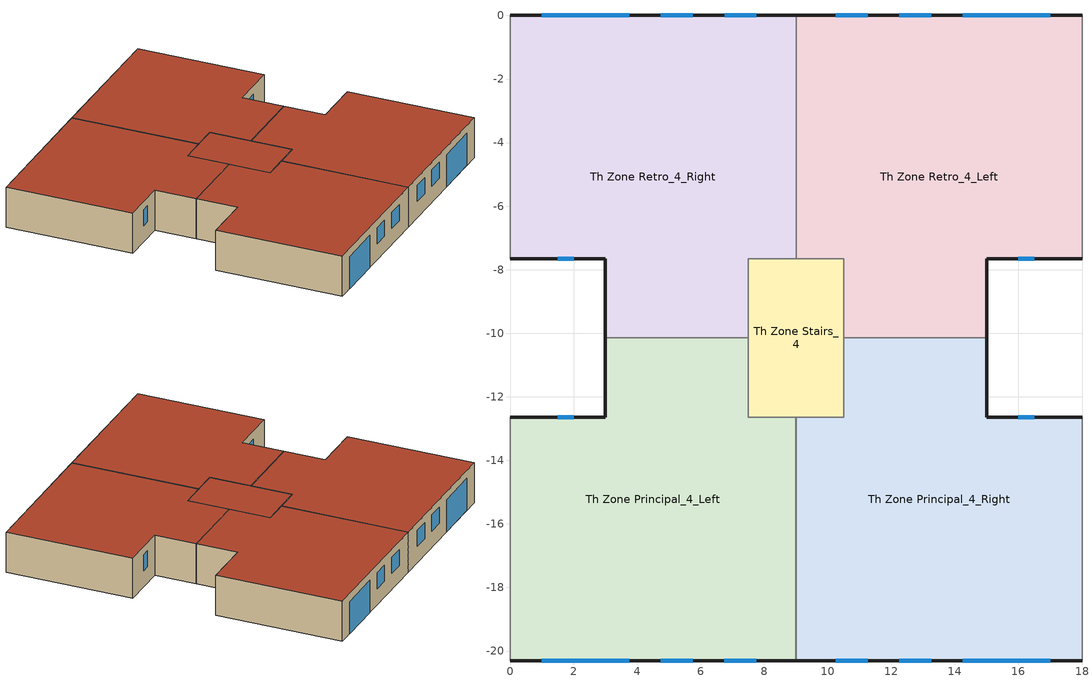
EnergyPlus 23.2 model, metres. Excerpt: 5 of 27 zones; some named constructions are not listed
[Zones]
Th Zone Principal_4_Left
 floor to Th Zone Principal_3_Left (Floor-Hollow Slab Between Floors): 9,-20.3 0,-20.3 0,-12.65 3,-12.65 3,-10.15 7.5,-10.15 7.5,-12.65 9,-12.65 z10.7
 wall outside (Facades): 0,-20.3 9,-20.3 / 3,-10.15 3,-12.65 0,-12.65 z10.7:13.2
 wall adiabatic (Dividing Wall): 0,-12.65 0,-20.3 z10.7:13.2
 wall to Th Zone Retro_4_Right (Internal Walls): 7.5,-10.15 3,-10.15 z10.7:13.2
 wall to Th Zone Principal_4_Right (Internal Walls): 9,-20.3 9,-12.65 z10.7:13.2
 wall to Th Zone Stairs_4 (Internal Walls): 9,-12.65 7.5,-12.65 7.5,-10.15 z10.7:13.2
 window (Window): 1,-20.3 3.75,-20.3 z10.7:12.7; 4.75,-20.3 5.75,-20.3 / 6.75,-20.3 7.75,-20.3 / 2,-12.65 1.5,-12.65 z11.7:12.7
 roof outside (Roof): 0,-20.3 9,-20.3 9,-12.65 7.5,-12.65 7.5,-10.15 3,-10.15 3,-12.65 0,-12.65 z13.2
Th Zone Principal_4_Right
 floor to Th Zone Principal_3_Right (Floor-Hollow Slab Between Floors): 18,-20.3 9,-20.3 9,-12.65 10.5,-12.65 10.5,-10.15 15,-10.15 15,-12.65 18,-12.65 z10.7
 wall outside (Facades): 9,-20.3 18,-20.3 / 18,-12.65 15,-12.65 15,-10.15 z10.7:13.2
 wall to Th Zone Retro_4_Left (Internal Walls): 15,-10.15 10.5,-10.15 z10.7:13.2
 wall adiabatic (Dividing Wall): 18,-20.3 18,-12.65 z10.7:13.2
 wall to Th Zone Stairs_4 (Internal Walls): 10.5,-10.15 10.5,-12.65 9,-12.65 z10.7:13.2
 window (Window): 14.25,-20.3 17,-20.3 z10.7:12.7; 12.25,-20.3 13.25,-20.3 / 10.25,-20.3 11.25,-20.3 / 16.5,-12.65 16,-12.65 z11.7:12.7
 roof outside (Roof): 9,-20.3 18,-20.3 18,-12.65 15,-12.65 15,-10.15 10.5,-10.15 10.5,-12.65 9,-12.65 z13.2
Th Zone Retro_4_Left
 floor to Th Zone Retro_3_Left (Floor-Hollow Slab Between Floors): 18,-7.65 15,-7.65 15,-10.15 10.5,-10.15 10.5,-7.65 9,-7.65 9,0 18,0 z10.7
 wall outside (Facades): 15,-10.15 15,-7.65 18,-7.65 / 18,0 9,0 z10.7:13.2
 wall adiabatic (Dividing Wall): 18,-7.65 18,0 z10.7:13.2
 wall to Th Zone Retro_4_Right (Internal Walls): 9,0 9,-7.65 z10.7:13.2
 wall to Th Zone Stairs_4 (Internal Walls): 9,-7.65 10.5,-7.65 10.5,-10.15 z10.7:13.2
 window (Window): 16,-7.65 16.5,-7.65 / 13.25,0 12.25,0 / 11.25,0 10.25,0 z11.7:12.7; 17,0 14.25,0 z10.7:12.7
 roof outside (Roof): 9,-7.65 10.5,-7.65 10.5,-10.15 15,-10.15 15,-7.65 18,-7.65 18,0 9,0 z13.2
Th Zone Retro_4_Right
 floor to Th Zone Retro_3_Right (Floor-Hollow Slab Between Floors): 9,-7.65 7.5,-7.65 7.5,-10.15 3,-10.15 3,-7.65 0,-7.65 0,0 9,0 z10.7
 wall outside (Facades): 0,-7.65 3,-7.65 3,-10.15 / 9,0 0,0 z10.7:13.2
 wall adiabatic (Dividing Wall): 0,0 0,-7.65 z10.7:13.2
 wall to Th Zone Stairs_4 (Internal Walls): 7.5,-10.15 7.5,-7.65 9,-7.65 z10.7:13.2
 window (Window): 1.5,-7.65 2,-7.65 / 5.75,0 4.75,0 / 7.75,0 6.75,0 z11.7:12.7; 3.75,0 1,0 z10.7:12.7
 roof outside (Roof): 0,-7.65 3,-7.65 3,-10.15 7.5,-10.15 7.5,-7.65 9,-7.65 9,0 0,0 z13.2
Th Zone Stairs_4
 floor to Th Zone Stairs_3 (Air Wall): 10.5,-12.65 7.5,-12.65 7.5,-7.65 10.5,-7.65 z10.7
 roof outside (Roof): 7.5,-12.65 10.5,-12.65 10.5,-7.65 7.5,-7.65 z13.2
[ENERGYMANAGEMENTSYSTEM:GLOBALVARIABLE]
ComfHours_Retro_Entr; DiscomfAppHotHours_Retro_Entr; DiscomfAppColdHours_Retro_Entr; DiscomfNonAppHotHours_Retro_Entr; DiscomfNonAppColdHours_Retro_Entr; ComfHoursNoApp_Retro_Entr; ZoneFloorArea_Retro_Entr; ZoneAirVolume_Retro_Entr; OccHours_Retro_Entr; OccComfHoursNoApp_Retro_Entr; OccDiscomfHoursNoApp_Retro_Entr
ComfHours_Principal_3_Left; DiscomfAppHotHours_Principal_3_Left; DiscomfAppColdHours_Principal_3_Left; DiscomfNonAppHotHours_Principal_3_Left; DiscomfNonAppColdHours_Principal_3_Left; ComfHoursNoApp_Principal_3_Left; ZoneFloorArea_Principal_3_Left; ZoneAirVolume_Principal_3_Left; OccHours_Principal_3_Left; OccComfHoursNoApp_Principal_3_Left; OccDiscomfHoursNoApp_Principal_3_Left
ComfHours_Retro_1_Left; DiscomfAppHotHours_Retro_1_Left; DiscomfAppColdHours_Retro_1_Left; DiscomfNonAppHotHours_Retro_1_Left; DiscomfNonAppColdHours_Retro_1_Left; ComfHoursNoApp_Retro_1_Left; ZoneFloorArea_Retro_1_Left; ZoneAirVolume_Retro_1_Left; OccHours_Retro_1_Left; OccComfHoursNoApp_Retro_1_Left; OccDiscomfHoursNoApp_Retro_1_Left
ComfHours_Retro_1_Right; DiscomfAppHotHours_Retro_1_Right; DiscomfAppColdHours_Retro_1_Right; DiscomfNonAppHotHours_Retro_1_Right; DiscomfNonAppColdHours_Retro_1_Right; ComfHoursNoApp_Retro_1_Right; ZoneFloorArea_Retro_1_Right; ZoneAirVolume_Retro_1_Right; OccHours_Retro_1_Right; OccComfHoursNoApp_Retro_1_Right; OccDiscomfHoursNoApp_Retro_1_Right
ComfHours_Retro_2_Left; DiscomfAppHotHours_Retro_2_Left; DiscomfAppColdHours_Retro_2_Left; DiscomfNonAppHotHours_Retro_2_Left; DiscomfNonAppColdHours_Retro_2_Left; ComfHoursNoApp_Retro_2_Left; ZoneFloorArea_Retro_2_Left; ZoneAirVolume_Retro_2_Left; OccHours_Retro_2_Left; OccComfHoursNoApp_Retro_2_Left; OccDiscomfHoursNoApp_Retro_2_Left
ComfHours_Retro_2_Right; DiscomfAppHotHours_Retro_2_Right; DiscomfAppColdHours_Retro_2_Right; DiscomfNonAppHotHours_Retro_2_Right; DiscomfNonAppColdHours_Retro_2_Right; ComfHoursNoApp_Retro_2_Right; ZoneFloorArea_Retro_2_Right; ZoneAirVolume_Retro_2_Right; OccHours_Retro_2_Right; OccComfHoursNoApp_Retro_2_Right; OccDiscomfHoursNoApp_Retro_2_Right
ComfHours_Retro_4_Right; DiscomfAppHotHours_Retro_4_Right; DiscomfAppColdHours_Retro_4_Right; DiscomfNonAppHotHours_Retro_4_Right; DiscomfNonAppColdHours_Retro_4_Right; ComfHoursNoApp_Retro_4_Right; ZoneFloorArea_Retro_4_Right; ZoneAirVolume_Retro_4_Right; OccHours_Retro_4_Right; OccComfHoursNoApp_Retro_4_Right; OccDiscomfHoursNoApp_Retro_4_Right
ComfHours_Retro_4_Left; DiscomfAppHotHours_Retro_4_Left; DiscomfAppColdHours_Retro_4_Left; DiscomfNonAppHotHours_Retro_4_Left; DiscomfNonAppColdHours_Retro_4_Left; ComfHoursNoApp_Retro_4_Left; ZoneFloorArea_Retro_4_Left; ZoneAirVolume_Retro_4_Left; OccHours_Retro_4_Left; OccComfHoursNoApp_Retro_4_Left; OccDiscomfHoursNoApp_Retro_4_Left
ComfHours_Principal_1_Left; DiscomfAppHotHours_Principal_1_Left; DiscomfAppColdHours_Principal_1_Left; DiscomfNonAppHotHours_Principal_1_Left; DiscomfNonAppColdHours_Principal_1_Left; ComfHoursNoApp_Principal_1_Left; ZoneFloorArea_Principal_1_Left; ZoneAirVolume_Principal_1_Left; OccHours_Principal_1_Left; OccComfHoursNoApp_Principal_1_Left; OccDiscomfHoursNoApp_Principal_1_Left
ComfHours_Principal_2_Left; DiscomfAppHotHours_Principal_2_Left; DiscomfAppColdHours_Principal_2_Left; DiscomfNonAppHotHours_Principal_2_Left; DiscomfNonAppColdHours_Principal_2_Left; ComfHoursNoApp_Principal_2_Left; ZoneFloorArea_Principal_2_Left; ZoneAirVolume_Principal_2_Left; OccHours_Principal_2_Left; OccComfHoursNoApp_Principal_2_Left; OccDiscomfHoursNoApp_Principal_2_Left
ComfHours_Principal_4_Left; DiscomfAppHotHours_Principal_4_Left; DiscomfAppColdHours_Principal_4_Left; DiscomfNonAppHotHours_Principal_4_Left; DiscomfNonAppColdHours_Principal_4_Left; ComfHoursNoApp_Principal_4_Left; ZoneFloorArea_Principal_4_Left; ZoneAirVolume_Principal_4_Left; OccHours_Principal_4_Left; OccComfHoursNoApp_Principal_4_Left; OccDiscomfHoursNoApp_Principal_4_Left
ComfHours_Principal_1_Right; DiscomfAppHotHours_Principal_1_Right; DiscomfAppColdHours_Principal_1_Right; DiscomfNonAppHotHours_Principal_1_Right; DiscomfNonAppColdHours_Principal_1_Right; ComfHoursNoApp_Principal_1_Right; ZoneFloorArea_Principal_1_Right; ZoneAirVolume_Principal_1_Right; OccHours_Principal_1_Right; OccComfHoursNoApp_Principal_1_Right; OccDiscomfHoursNoApp_Principal_1_Right
ComfHours_Retro_3_Left; DiscomfAppHotHours_Retro_3_Left; DiscomfAppColdHours_Retro_3_Left; DiscomfNonAppHotHours_Retro_3_Left; DiscomfNonAppColdHours_Retro_3_Left; ComfHoursNoApp_Retro_3_Left; ZoneFloorArea_Retro_3_Left; ZoneAirVolume_Retro_3_Left; OccHours_Retro_3_Left; OccComfHoursNoApp_Retro_3_Left; OccDiscomfHoursNoApp_Retro_3_Left
ComfHours_Principal_3_Right; DiscomfAppHotHours_Principal_3_Right; DiscomfAppColdHours_Principal_3_Right; DiscomfNonAppHotHours_Principal_3_Right; DiscomfNonAppColdHours_Principal_3_Right; ComfHoursNoApp_Principal_3_Right; ZoneFloorArea_Principal_3_Right; ZoneAirVolume_Principal_3_Right; OccHours_Principal_3_Right; OccComfHoursNoApp_Principal_3_Right; OccDiscomfHoursNoApp_Principal_3_Right
ComfHours_Retro_0_Left; DiscomfAppHotHours_Retro_0_Left; DiscomfAppColdHours_Retro_0_Left; DiscomfNonAppHotHours_Retro_0_Left; DiscomfNonAppColdHours_Retro_0_Left; ComfHoursNoApp_Retro_0_Left; ZoneFloorArea_Retro_0_Left; ZoneAirVolume_Retro_0_Left; OccHours_Retro_0_Left; OccComfHoursNoApp_Retro_0_Left; OccDiscomfHoursNoApp_Retro_0_Left
ComfHours_Principal_0_Right; DiscomfAppHotHours_Principal_0_Right; DiscomfAppColdHours_Principal_0_Right; DiscomfNonAppHotHours_Principal_0_Right; DiscomfNonAppColdHours_Principal_0_Right; ComfHoursNoApp_Principal_0_Right; ZoneFloorArea_Principal_0_Right; ZoneAirVolume_Principal_0_Right; OccHours_Principal_0_Right; OccComfHoursNoApp_Principal_0_Right; OccDiscomfHoursNoApp_Principal_0_Right
ComfHours_Retro_3_Right; DiscomfAppHotHours_Retro_3_Right; DiscomfAppColdHours_Retro_3_Right; DiscomfNonAppHotHours_Retro_3_Right; DiscomfNonAppColdHours_Retro_3_Right; ComfHoursNoApp_Retro_3_Right; ZoneFloorArea_Retro_3_Right; ZoneAirVolume_Retro_3_Right; OccHours_Retro_3_Right; OccComfHoursNoApp_Retro_3_Right; OccDiscomfHoursNoApp_Retro_3_Right
[ENERGYMANAGEMENTSYSTEM:OUTPUTVARIABLE] Update Frequency=ZoneTimestep
Name | EMS Variable | Type of Data in Variable | Units
Comfort Temperature | ComfTemp | Averaged | C
Adaptive Cooling Setpoint Temperature | roundedACST | Averaged | C
Adaptive Heating Setpoint Temperature | roundedAHST | Averaged | C
Adaptive Cooling Setpoint Temperature_No Tolerance | ACSTnoTol | Averaged | C
Adaptive Heating Setpoint Temperature_No Tolerance | AHSTnoTol | Averaged | C
z_test_ComfStand | ComfStand | Averaged | NA
z_test_ACSTaul | ACSTaul | Averaged | C
z_test_ACSTall | ACSTall | Averaged | C
z_test_AHSTaul | AHSTaul | Averaged | C
z_test_AHSTall | AHSTall | Averaged | C
z_test_CAT | CAT | Averaged | C
z_test_ACSToffset | ACSToffset | Averaged | C
z_test_AHSToffset | AHSToffset | Averaged | C
z_test_ComfMod | ComfMod | Averaged | NA
z_test_ACSTtol | ACSTtol | Averaged | C
z_test_SetpointAcc | SetpointAcc | Averaged | NA
z_test_CustAST_m | m | Averaged | NA
z_test_CustAST_n | n | Averaged | NA
z_test_AHSTtol | AHSTtol | Averaged | C
Comfortable Hours_No Applicability_Principal_Entr | ComfHoursNoApp_Principal_Entr | Summed | H
Comfortable Hours_No Applicability_Retro_0_Right | ComfHoursNoApp_Retro_0_Right | Summed | H
Comfortable Hours_No Applicability_Principal_4_Right | ComfHoursNoApp_Principal_4_Right | Summed | H
Comfortable Hours_No Applicability_Principal_0_Left | ComfHoursNoApp_Principal_0_Left | Summed | H
Comfortable Hours_No Applicability_Principal_2_Right | ComfHoursNoApp_Principal_2_Right | Summed | H
Comfortable Hours_No Applicability_Retro_Entr | ComfHoursNoApp_Retro_Entr | Summed | H
Comfortable Hours_No Applicability_Principal_3_Left | ComfHoursNoApp_Principal_3_Left | Summed | H
Comfortable Hours_No Applicability_Retro_1_Left | ComfHoursNoApp_Retro_1_Left | Summed | H
Comfortable Hours_No Applicability_Retro_1_Right | ComfHoursNoApp_Retro_1_Right | Summed | H
Comfortable Hours_No Applicability_Retro_2_Left | ComfHoursNoApp_Retro_2_Left | Summed | H
Comfortable Hours_No Applicability_Retro_2_Right | ComfHoursNoApp_Retro_2_Right | Summed | H
Comfortable Hours_No Applicability_Retro_4_Right | ComfHoursNoApp_Retro_4_Right | Summed | H
Comfortable Hours_No Applicability_Retro_4_Left | ComfHoursNoApp_Retro_4_Left | Summed | H
Comfortable Hours_No Applicability_Principal_1_Left | ComfHoursNoApp_Principal_1_Left | Summed | H
Comfortable Hours_No Applicability_Principal_2_Left | ComfHoursNoApp_Principal_2_Left | Summed | H
Comfortable Hours_No Applicability_Principal_4_Left | ComfHoursNoApp_Principal_4_Left | Summed | H
Comfortable Hours_No Applicability_Principal_1_Right | ComfHoursNoApp_Principal_1_Right | Summed | H
Comfortable Hours_No Applicability_Retro_3_Left | ComfHoursNoApp_Retro_3_Left | Summed | H
Comfortable Hours_No Applicability_Principal_3_Right | ComfHoursNoApp_Principal_3_Right | Summed | H
Comfortable Hours_No Applicability_Retro_0_Left | ComfHoursNoApp_Retro_0_Left | Summed | H
Comfortable Hours_No Applicability_Principal_0_Right | ComfHoursNoApp_Principal_0_Right | Summed | H
Comfortable Hours_No Applicability_Retro_3_Right | ComfHoursNoApp_Retro_3_Right | Summed | H
Comfortable Hours_Applicability_Principal_Entr | ComfHours_Principal_Entr | Summed | H
Comfortable Hours_Applicability_Retro_0_Right | ComfHours_Retro_0_Right | Summed | H
Comfortable Hours_Applicability_Principal_4_Right | ComfHours_Principal_4_Right | Summed | H
Comfortable Hours_Applicability_Principal_0_Left | ComfHours_Principal_0_Left | Summed | H
Comfortable Hours_Applicability_Principal_2_Right | ComfHours_Principal_2_Right | Summed | H
Comfortable Hours_Applicability_Retro_Entr | ComfHours_Retro_Entr | Summed | H
Comfortable Hours_Applicability_Principal_3_Left | ComfHours_Principal_3_Left | Summed | H
Comfortable Hours_Applicability_Retro_1_Left | ComfHours_Retro_1_Left | Summed | H
Comfortable Hours_Applicability_Retro_1_Right | ComfHours_Retro_1_Right | Summed | H
Comfortable Hours_Applicability_Retro_2_Left | ComfHours_Retro_2_Left | Summed | H
Comfortable Hours_Applicability_Retro_2_Right | ComfHours_Retro_2_Right | Summed | H
Comfortable Hours_Applicability_Retro_4_Right | ComfHours_Retro_4_Right | Summed | H
Comfortable Hours_Applicability_Retro_4_Left | ComfHours_Retro_4_Left | Summed | H
Comfortable Hours_Applicability_Principal_1_Left | ComfHours_Principal_1_Left | Summed | H
Comfortable Hours_Applicability_Principal_2_Left | ComfHours_Principal_2_Left | Summed | H
Comfortable Hours_Applicability_Principal_4_Left | ComfHours_Principal_4_Left | Summed | H
Comfortable Hours_Applicability_Principal_1_Right | ComfHours_Principal_1_Right | Summed | H
Comfortable Hours_Applicability_Retro_3_Left | ComfHours_Retro_3_Left | Summed | H
Comfortable Hours_Applicability_Principal_3_Right | ComfHours_Principal_3_Right | Summed | H
Comfortable Hours_Applicability_Retro_0_Left | ComfHours_Retro_0_Left | Summed | H
Comfortable Hours_Applicability_Principal_0_Right | ComfHours_Principal_0_Right | Summed | H
Comfortable Hours_Applicability_Retro_3_Right | ComfHours_Retro_3_Right | Summed | H
Occupied Comfortable Hours_No Applicability_Principal_Entr | OccComfHoursNoApp_Principal_Entr | Summed | H
Occupied Comfortable Hours_No Applicability_Retro_0_Right | OccComfHoursNoApp_Retro_0_Right | Summed | H
Occupied Comfortable Hours_No Applicability_Principal_4_Right | OccComfHoursNoApp_Principal_4_Right | Summed | H
Occupied Comfortable Hours_No Applicability_Principal_0_Left | OccComfHoursNoApp_Principal_0_Left | Summed | H
Occupied Comfortable Hours_No Applicability_Principal_2_Right | OccComfHoursNoApp_Principal_2_Right | Summed | H
Occupied Comfortable Hours_No Applicability_Retro_Entr | OccComfHoursNoApp_Retro_Entr | Summed | H
Occupied Comfortable Hours_No Applicability_Principal_3_Left | OccComfHoursNoApp_Principal_3_Left | Summed | H
Occupied Comfortable Hours_No Applicability_Retro_1_Left | OccComfHoursNoApp_Retro_1_Left | Summed | H
Occupied Comfortable Hours_No Applicability_Retro_1_Right | OccComfHoursNoApp_Retro_1_Right | Summed | H
Occupied Comfortable Hours_No Applicability_Retro_2_Left | OccComfHoursNoApp_Retro_2_Left | Summed | H
Occupied Comfortable Hours_No Applicability_Retro_2_Right | OccComfHoursNoApp_Retro_2_Right | Summed | H
Occupied Comfortable Hours_No Applicability_Retro_4_Right | OccComfHoursNoApp_Retro_4_Right | Summed | H
Occupied Comfortable Hours_No Applicability_Retro_4_Left | OccComfHoursNoApp_Retro_4_Left | Summed | H
Occupied Comfortable Hours_No Applicability_Principal_1_Left | OccComfHoursNoApp_Principal_1_Left | Summed | H
Occupied Comfortable Hours_No Applicability_Principal_2_Left | OccComfHoursNoApp_Principal_2_Left | Summed | H
Occupied Comfortable Hours_No Applicability_Principal_4_Left | OccComfHoursNoApp_Principal_4_Left | Summed | H
Occupied Comfortable Hours_No Applicability_Principal_1_Right | OccComfHoursNoApp_Principal_1_Right | Summed | H
Occupied Comfortable Hours_No Applicability_Retro_3_Left | OccComfHoursNoApp_Retro_3_Left | Summed | H
Occupied Comfortable Hours_No Applicability_Principal_3_Right | OccComfHoursNoApp_Principal_3_Right | Summed | H
Occupied Comfortable Hours_No Applicability_Retro_0_Left | OccComfHoursNoApp_Retro_0_Left | Summed | H
Occupied Comfortable Hours_No Applicability_Principal_0_Right | OccComfHoursNoApp_Principal_0_Right | Summed | H
Occupied Comfortable Hours_No Applicability_Retro_3_Right | OccComfHoursNoApp_Retro_3_Right | Summed | H
Occupied Discomfortable Hours_No Applicability_Principal_Entr | OccDiscomfHoursNoApp_Principal_Entr | Summed | H
Occupied Discomfortable Hours_No Applicability_Retro_0_Right | OccDiscomfHoursNoApp_Retro_0_Right | Summed | H
Occupied Discomfortable Hours_No Applicability_Principal_4_Right | OccDiscomfHoursNoApp_Principal_4_Right | Summed | H
Occupied Discomfortable Hours_No Applicability_Principal_0_Left | OccDiscomfHoursNoApp_Principal_0_Left | Summed | H
Occupied Discomfortable Hours_No Applicability_Principal_2_Right | OccDiscomfHoursNoApp_Principal_2_Right | Summed | H
Occupied Discomfortable Hours_No Applicability_Retro_Entr | OccDiscomfHoursNoApp_Retro_Entr | Summed | H
Occupied Discomfortable Hours_No Applicability_Principal_3_Left | OccDiscomfHoursNoApp_Principal_3_Left | Summed | H
Occupied Discomfortable Hours_No Applicability_Retro_1_Left | OccDiscomfHoursNoApp_Retro_1_Left | Summed | H
Occupied Discomfortable Hours_No Applicability_Retro_1_Right | OccDiscomfHoursNoApp_Retro_1_Right | Summed | H
Occupied Discomfortable Hours_No Applicability_Retro_2_Left | OccDiscomfHoursNoApp_Retro_2_Left | Summed | H
Occupied Discomfortable Hours_No Applicability_Retro_2_Right | OccDiscomfHoursNoApp_Retro_2_Right | Summed | H
Occupied Discomfortable Hours_No Applicability_Retro_4_Right | OccDiscomfHoursNoApp_Retro_4_Right | Summed | H
Occupied Discomfortable Hours_No Applicability_Retro_4_Left | OccDiscomfHoursNoApp_Retro_4_Left | Summed | H
Occupied Discomfortable Hours_No Applicability_Principal_1_Left | OccDiscomfHoursNoApp_Principal_1_Left | Summed | H
Occupied Discomfortable Hours_No Applicability_Principal_2_Left | OccDiscomfHoursNoApp_Principal_2_Left | Summed | H
Occupied Discomfortable Hours_No Applicability_Principal_4_Left | OccDiscomfHoursNoApp_Principal_4_Left | Summed | H
Occupied Discomfortable Hours_No Applicability_Principal_1_Right | OccDiscomfHoursNoApp_Principal_1_Right | Summed | H
Occupied Discomfortable Hours_No Applicability_Retro_3_Left | OccDiscomfHoursNoApp_Retro_3_Left | Summed | H
Occupied Discomfortable Hours_No Applicability_Principal_3_Right | OccDiscomfHoursNoApp_Principal_3_Right | Summed | H
Occupied Discomfortable Hours_No Applicability_Retro_0_Left | OccDiscomfHoursNoApp_Retro_0_Left | Summed | H
Occupied Discomfortable Hours_No Applicability_Principal_0_Right | OccDiscomfHoursNoApp_Principal_0_Right | Summed | H
Occupied Discomfortable Hours_No Applicability_Retro_3_Right | OccDiscomfHoursNoApp_Retro_3_Right | Summed | H
Occupied Hours_Principal_Entr | OccHours_Principal_Entr | Summed | H
Occupied Hours_Retro_0_Right | OccHours_Retro_0_Right | Summed | H
Occupied Hours_Principal_4_Right | OccHours_Principal_4_Right | Summed | H
Occupied Hours_Principal_0_Left | OccHours_Principal_0_Left | Summed | H
Occupied Hours_Principal_2_Right | OccHours_Principal_2_Right | Summed | H
Occupied Hours_Retro_Entr | OccHours_Retro_Entr | Summed | H
Occupied Hours_Principal_3_Left | OccHours_Principal_3_Left | Summed | H
Occupied Hours_Retro_1_Left | OccHours_Retro_1_Left | Summed | H
Occupied Hours_Retro_1_Right | OccHours_Retro_1_Right | Summed | H
Occupied Hours_Retro_2_Left | OccHours_Retro_2_Left | Summed | H
Occupied Hours_Retro_2_Right | OccHours_Retro_2_Right | Summed | H
Occupied Hours_Retro_4_Right | OccHours_Retro_4_Right | Summed | H
Occupied Hours_Retro_4_Left | OccHours_Retro_4_Left | Summed | H
Occupied Hours_Principal_1_Left | OccHours_Principal_1_Left | Summed | H
Occupied Hours_Principal_2_Left | OccHours_Principal_2_Left | Summed | H
Occupied Hours_Principal_4_Left | OccHours_Principal_4_Left | Summed | H
Occupied Hours_Principal_1_Right | OccHours_Principal_1_Right | Summed | H
Occupied Hours_Retro_3_Left | OccHours_Retro_3_Left | Summed | H
Occupied Hours_Principal_3_Right | OccHours_Principal_3_Right | Summed | H
Occupied Hours_Retro_0_Left | OccHours_Retro_0_Left | Summed | H
Occupied Hours_Principal_0_Right | OccHours_Principal_0_Right | Summed | H
Occupied Hours_Retro_3_Right | OccHours_Retro_3_Right | Summed | H
Discomfortable Applicable Hot Hours_Principal_Entr | DiscomfAppHotHours_Principal_Entr | Summed | H
Discomfortable Applicable Hot Hours_Retro_0_Right | DiscomfAppHotHours_Retro_0_Right | Summed | H
Discomfortable Applicable Hot Hours_Principal_4_Right | DiscomfAppHotHours_Principal_4_Right | Summed | H
Discomfortable Applicable Hot Hours_Principal_0_Left | DiscomfAppHotHours_Principal_0_Left | Summed | H
Discomfortable Applicable Hot Hours_Principal_2_Right | DiscomfAppHotHours_Principal_2_Right | Summed | H
Discomfortable Applicable Hot Hours_Retro_Entr | DiscomfAppHotHours_Retro_Entr | Summed | H
Discomfortable Applicable Hot Hours_Principal_3_Left | DiscomfAppHotHours_Principal_3_Left | Summed | H
Discomfortable Applicable Hot Hours_Retro_1_Left | DiscomfAppHotHours_Retro_1_Left | Summed | H
Discomfortable Applicable Hot Hours_Retro_1_Right | DiscomfAppHotHours_Retro_1_Right | Summed | H
Discomfortable Applicable Hot Hours_Retro_2_Left | DiscomfAppHotHours_Retro_2_Left | Summed | H
Discomfortable Applicable Hot Hours_Retro_2_Right | DiscomfAppHotHours_Retro_2_Right | Summed | H
Discomfortable Applicable Hot Hours_Retro_4_Right | DiscomfAppHotHours_Retro_4_Right | Summed | H
Discomfortable Applicable Hot Hours_Retro_4_Left | DiscomfAppHotHours_Retro_4_Left | Summed | H
Discomfortable Applicable Hot Hours_Principal_1_Left | DiscomfAppHotHours_Principal_1_Left | Summed | H
Discomfortable Applicable Hot Hours_Principal_2_Left | DiscomfAppHotHours_Principal_2_Left | Summed | H
Discomfortable Applicable Hot Hours_Principal_4_Left | DiscomfAppHotHours_Principal_4_Left | Summed | H
Discomfortable Applicable Hot Hours_Principal_1_Right | DiscomfAppHotHours_Principal_1_Right | Summed | H
Discomfortable Applicable Hot Hours_Retro_3_Left | DiscomfAppHotHours_Retro_3_Left | Summed | H
Discomfortable Applicable Hot Hours_Principal_3_Right | DiscomfAppHotHours_Principal_3_Right | Summed | H
Discomfortable Applicable Hot Hours_Retro_0_Left | DiscomfAppHotHours_Retro_0_Left | Summed | H
Discomfortable Applicable Hot Hours_Principal_0_Right | DiscomfAppHotHours_Principal_0_Right | Summed | H
Discomfortable Applicable Hot Hours_Retro_3_Right | DiscomfAppHotHours_Retro_3_Right | Summed | H
Discomfortable Applicable Cold Hours_Principal_Entr | DiscomfAppColdHours_Principal_Entr | Summed | H
Discomfortable Applicable Cold Hours_Retro_0_Right | DiscomfAppColdHours_Retro_0_Right | Summed | H
Discomfortable Applicable Cold Hours_Principal_4_Right | DiscomfAppColdHours_Principal_4_Right | Summed | H
Discomfortable Applicable Cold Hours_Principal_0_Left | DiscomfAppColdHours_Principal_0_Left | Summed | H
Discomfortable Applicable Cold Hours_Principal_2_Right | DiscomfAppColdHours_Principal_2_Right | Summed | H
Discomfortable Applicable Cold Hours_Retro_Entr | DiscomfAppColdHours_Retro_Entr | Summed | H
Discomfortable Applicable Cold Hours_Principal_3_Left | DiscomfAppColdHours_Principal_3_Left | Summed | H
Discomfortable Applicable Cold Hours_Retro_1_Left | DiscomfAppColdHours_Retro_1_Left | Summed | H
Discomfortable Applicable Cold Hours_Retro_1_Right | DiscomfAppColdHours_Retro_1_Right | Summed | H
Discomfortable Applicable Cold Hours_Retro_2_Left | DiscomfAppColdHours_Retro_2_Left | Summed | H
Discomfortable Applicable Cold Hours_Retro_2_Right | DiscomfAppColdHours_Retro_2_Right | Summed | H
Discomfortable Applicable Cold Hours_Retro_4_Right | DiscomfAppColdHours_Retro_4_Right | Summed | H
Discomfortable Applicable Cold Hours_Retro_4_Left | DiscomfAppColdHours_Retro_4_Left | Summed | H
Discomfortable Applicable Cold Hours_Principal_1_Left | DiscomfAppColdHours_Principal_1_Left | Summed | H
Discomfortable Applicable Cold Hours_Principal_2_Left | DiscomfAppColdHours_Principal_2_Left | Summed | H
Discomfortable Applicable Cold Hours_Principal_4_Left | DiscomfAppColdHours_Principal_4_Left | Summed | H
Discomfortable Applicable Cold Hours_Principal_1_Right | DiscomfAppColdHours_Principal_1_Right | Summed | H
Discomfortable Applicable Cold Hours_Retro_3_Left | DiscomfAppColdHours_Retro_3_Left | Summed | H
Discomfortable Applicable Cold Hours_Principal_3_Right | DiscomfAppColdHours_Principal_3_Right | Summed | H
Discomfortable Applicable Cold Hours_Retro_0_Left | DiscomfAppColdHours_Retro_0_Left | Summed | H
Discomfortable Applicable Cold Hours_Principal_0_Right | DiscomfAppColdHours_Principal_0_Right | Summed | H
Discomfortable Applicable Cold Hours_Retro_3_Right | DiscomfAppColdHours_Retro_3_Right | Summed | H
Discomfortable Non Applicable Hot Hours_Principal_Entr | DiscomfNonAppHotHours_Principal_Entr | Summed | H
Discomfortable Non Applicable Hot Hours_Retro_0_Right | DiscomfNonAppHotHours_Retro_0_Right | Summed | H
Discomfortable Non Applicable Hot Hours_Principal_4_Right | DiscomfNonAppHotHours_Principal_4_Right | Summed | H
Discomfortable Non Applicable Hot Hours_Principal_0_Left | DiscomfNonAppHotHours_Principal_0_Left | Summed | H
Discomfortable Non Applicable Hot Hours_Principal_2_Right | DiscomfNonAppHotHours_Principal_2_Right | Summed | H
Discomfortable Non Applicable Hot Hours_Retro_Entr | DiscomfNonAppHotHours_Retro_Entr | Summed | H
Discomfortable Non Applicable Hot Hours_Principal_3_Left | DiscomfNonAppHotHours_Principal_3_Left | Summed | H
Discomfortable Non Applicable Hot Hours_Retro_1_Left | DiscomfNonAppHotHours_Retro_1_Left | Summed | H
Discomfortable Non Applicable Hot Hours_Retro_1_Right | DiscomfNonAppHotHours_Retro_1_Right | Summed | H
Discomfortable Non Applicable Hot Hours_Retro_2_Left | DiscomfNonAppHotHours_Retro_2_Left | Summed | H
Discomfortable Non Applicable Hot Hours_Retro_2_Right | DiscomfNonAppHotHours_Retro_2_Right | Summed | H
Discomfortable Non Applicable Hot Hours_Retro_4_Right | DiscomfNonAppHotHours_Retro_4_Right | Summed | H
Discomfortable Non Applicable Hot Hours_Retro_4_Left | DiscomfNonAppHotHours_Retro_4_Left | Summed | H
Discomfortable Non Applicable Hot Hours_Principal_1_Left | DiscomfNonAppHotHours_Principal_1_Left | Summed | H
Discomfortable Non Applicable Hot Hours_Principal_2_Left | DiscomfNonAppHotHours_Principal_2_Left | Summed | H
Discomfortable Non Applicable Hot Hours_Principal_4_Left | DiscomfNonAppHotHours_Principal_4_Left | Summed | H
Discomfortable Non Applicable Hot Hours_Principal_1_Right | DiscomfNonAppHotHours_Principal_1_Right | Summed | H
Discomfortable Non Applicable Hot Hours_Retro_3_Left | DiscomfNonAppHotHours_Retro_3_Left | Summed | H
Discomfortable Non Applicable Hot Hours_Principal_3_Right | DiscomfNonAppHotHours_Principal_3_Right | Summed | H
Discomfortable Non Applicable Hot Hours_Retro_0_Left | DiscomfNonAppHotHours_Retro_0_Left | Summed | H
Discomfortable Non Applicable Hot Hours_Principal_0_Right | DiscomfNonAppHotHours_Principal_0_Right | Summed | H
Discomfortable Non Applicable Hot Hours_Retro_3_Right | DiscomfNonAppHotHours_Retro_3_Right | Summed | H
Discomfortable Non Applicable Cold Hours_Principal_Entr | DiscomfNonAppColdHours_Principal_Entr | Summed | H
Discomfortable Non Applicable Cold Hours_Retro_0_Right | DiscomfNonAppColdHours_Retro_0_Right | Summed | H
Discomfortable Non Applicable Cold Hours_Principal_4_Right | DiscomfNonAppColdHours_Principal_4_Right | Summed | H
Discomfortable Non Applicable Cold Hours_Principal_0_Left | DiscomfNonAppColdHours_Principal_0_Left | Summed | H
Discomfortable Non Applicable Cold Hours_Principal_2_Right | DiscomfNonAppColdHours_Principal_2_Right | Summed | H
Discomfortable Non Applicable Cold Hours_Retro_Entr | DiscomfNonAppColdHours_Retro_Entr | Summed | H
Discomfortable Non Applicable Cold Hours_Principal_3_Left | DiscomfNonAppColdHours_Principal_3_Left | Summed | H
Discomfortable Non Applicable Cold Hours_Retro_1_Left | DiscomfNonAppColdHours_Retro_1_Left | Summed | H
Discomfortable Non Applicable Cold Hours_Retro_1_Right | DiscomfNonAppColdHours_Retro_1_Right | Summed | H
Discomfortable Non Applicable Cold Hours_Retro_2_Left | DiscomfNonAppColdHours_Retro_2_Left | Summed | H
Discomfortable Non Applicable Cold Hours_Retro_2_Right | DiscomfNonAppColdHours_Retro_2_Right | Summed | H
Discomfortable Non Applicable Cold Hours_Retro_4_Right | DiscomfNonAppColdHours_Retro_4_Right | Summed | H
Discomfortable Non Applicable Cold Hours_Retro_4_Left | DiscomfNonAppColdHours_Retro_4_Left | Summed | H
Discomfortable Non Applicable Cold Hours_Principal_1_Left | DiscomfNonAppColdHours_Principal_1_Left | Summed | H
Discomfortable Non Applicable Cold Hours_Principal_2_Left | DiscomfNonAppColdHours_Principal_2_Left | Summed | H
Discomfortable Non Applicable Cold Hours_Principal_4_Left | DiscomfNonAppColdHours_Principal_4_Left | Summed | H
Discomfortable Non Applicable Cold Hours_Principal_1_Right | DiscomfNonAppColdHours_Principal_1_Right | Summed | H
Discomfortable Non Applicable Cold Hours_Retro_3_Left | DiscomfNonAppColdHours_Retro_3_Left | Summed | H
Discomfortable Non Applicable Cold Hours_Principal_3_Right | DiscomfNonAppColdHours_Principal_3_Right | Summed | H
Discomfortable Non Applicable Cold Hours_Retro_0_Left | DiscomfNonAppColdHours_Retro_0_Left | Summed | H
Discomfortable Non Applicable Cold Hours_Principal_0_Right | DiscomfNonAppColdHours_Principal_0_Right | Summed | H
Discomfortable Non Applicable Cold Hours_Retro_3_Right | DiscomfNonAppColdHours_Retro_3_Right | Summed | H
Zone Floor Area_Principal_Entr | ZoneFloorArea_Principal_Entr | Averaged | m2
Zone Floor Area_Retro_0_Right | ZoneFloorArea_Retro_0_Right | Averaged | m2
Zone Floor Area_Principal_4_Right | ZoneFloorArea_Principal_4_Right | Averaged | m2
Zone Floor Area_Principal_0_Left | ZoneFloorArea_Principal_0_Left | Averaged | m2
Zone Floor Area_Principal_2_Right | ZoneFloorArea_Principal_2_Right | Averaged | m2
Zone Floor Area_Retro_Entr | ZoneFloorArea_Retro_Entr | Averaged | m2
Zone Floor Area_Principal_3_Left | ZoneFloorArea_Principal_3_Left | Averaged | m2
Zone Floor Area_Retro_1_Left | ZoneFloorArea_Retro_1_Left | Averaged | m2
Zone Floor Area_Retro_1_Right | ZoneFloorArea_Retro_1_Right | Averaged | m2
Zone Floor Area_Retro_2_Left | ZoneFloorArea_Retro_2_Left | Averaged | m2
Zone Floor Area_Retro_2_Right | ZoneFloorArea_Retro_2_Right | Averaged | m2
Zone Floor Area_Retro_4_Right | ZoneFloorArea_Retro_4_Right | Averaged | m2
Zone Floor Area_Retro_4_Left | ZoneFloorArea_Retro_4_Left | Averaged | m2
Zone Floor Area_Principal_1_Left | ZoneFloorArea_Principal_1_Left | Averaged | m2
Zone Floor Area_Principal_2_Left | ZoneFloorArea_Principal_2_Left | Averaged | m2
Zone Floor Area_Principal_4_Left | ZoneFloorArea_Principal_4_Left | Averaged | m2
Zone Floor Area_Principal_1_Right | ZoneFloorArea_Principal_1_Right | Averaged | m2
Zone Floor Area_Retro_3_Left | ZoneFloorArea_Retro_3_Left | Averaged | m2
Zone Floor Area_Principal_3_Right | ZoneFloorArea_Principal_3_Right | Averaged | m2
Zone Floor Area_Retro_0_Left | ZoneFloorArea_Retro_0_Left | Averaged | m2
Zone Floor Area_Principal_0_Right | ZoneFloorArea_Principal_0_Right | Averaged | m2
Zone Floor Area_Retro_3_Right | ZoneFloorArea_Retro_3_Right | Averaged | m2
Zone Air Volume_Principal_Entr | ZoneAirVolume_Principal_Entr | Averaged | m3
Zone Air Volume_Retro_0_Right | ZoneAirVolume_Retro_0_Right | Averaged | m3
Zone Air Volume_Principal_4_Right | ZoneAirVolume_Principal_4_Right | Averaged | m3
Zone Air Volume_Principal_0_Left | ZoneAirVolume_Principal_0_Left | Averaged | m3
Zone Air Volume_Principal_2_Right | ZoneAirVolume_Principal_2_Right | Averaged | m3
Zone Air Volume_Retro_Entr | ZoneAirVolume_Retro_Entr | Averaged | m3
Zone Air Volume_Principal_3_Left | ZoneAirVolume_Principal_3_Left | Averaged | m3
Zone Air Volume_Retro_1_Left | ZoneAirVolume_Retro_1_Left | Averaged | m3
Zone Air Volume_Retro_1_Right | ZoneAirVolume_Retro_1_Right | Averaged | m3
Zone Air Volume_Retro_2_Left | ZoneAirVolume_Retro_2_Left | Averaged | m3
Zone Air Volume_Retro_2_Right | ZoneAirVolume_Retro_2_Right | Averaged | m3
Zone Air Volume_Retro_4_Right | ZoneAirVolume_Retro_4_Right | Averaged | m3
Zone Air Volume_Retro_4_Left | ZoneAirVolume_Retro_4_Left | Averaged | m3
Zone Air Volume_Principal_1_Left | ZoneAirVolume_Principal_1_Left | Averaged | m3
Zone Air Volume_Principal_2_Left | ZoneAirVolume_Principal_2_Left | Averaged | m3
Zone Air Volume_Principal_4_Left | ZoneAirVolume_Principal_4_Left | Averaged | m3
Zone Air Volume_Principal_1_Right | ZoneAirVolume_Principal_1_Right | Averaged | m3
Zone Air Volume_Retro_3_Left | ZoneAirVolume_Retro_3_Left | Averaged | m3
Zone Air Volume_Principal_3_Right | ZoneAirVolume_Principal_3_Right | Averaged | m3
Zone Air Volume_Retro_0_Left | ZoneAirVolume_Retro_0_Left | Averaged | m3
Zone Air Volume_Principal_0_Right | ZoneAirVolume_Principal_0_Right | Averaged | m3
Zone Air Volume_Retro_3_Right | ZoneAirVolume_Retro_3_Right | Averaged | m3
People Occupant Count_Principal_Entr | Occ_count_Principal_Entr | Summed
People Occupant Count_Retro_0_Right | Occ_count_Retro_0_Right | Summed
People Occupant Count_Principal_4_Right | Occ_count_Principal_4_Right | Summed
People Occupant Count_Principal_0_Left | Occ_count_Principal_0_Left | Summed
People Occupant Count_Principal_2_Right | Occ_count_Principal_2_Right | Summed
People Occupant Count_Retro_Entr | Occ_count_Retro_Entr | Summed
People Occupant Count_Principal_3_Left | Occ_count_Principal_3_Left | Summed
People Occupant Count_Retro_1_Left | Occ_count_Retro_1_Left | Summed
People Occupant Count_Retro_1_Right | Occ_count_Retro_1_Right | Summed
People Occupant Count_Retro_2_Left | Occ_count_Retro_2_Left | Summed
People Occupant Count_Retro_2_Right | Occ_count_Retro_2_Right | Summed
People Occupant Count_Retro_4_Right | Occ_count_Retro_4_Right | Summed
People Occupant Count_Retro_4_Left | Occ_count_Retro_4_Left | Summed
People Occupant Count_Principal_1_Left | Occ_count_Principal_1_Left | Summed
People Occupant Count_Principal_2_Left | Occ_count_Principal_2_Left | Summed
People Occupant Count_Principal_4_Left | Occ_count_Principal_4_Left | Summed
People Occupant Count_Principal_1_Right | Occ_count_Principal_1_Right | Summed
People Occupant Count_Retro_3_Left | Occ_count_Retro_3_Left | Summed
People Occupant Count_Principal_3_Right | Occ_count_Principal_3_Right | Summed
People Occupant Count_Retro_0_Left | Occ_count_Retro_0_Left | Summed
People Occupant Count_Principal_0_Right | Occ_count_Principal_0_Right | Summed
People Occupant Count_Retro_3_Right | Occ_count_Retro_3_Right | Summed
[Schedule:Day:Interval]
Schedule Day 5: No, 06:00, 0, 10:00, 0.15, 16:00, 0.05, 22:00, 0.2, 24:00, 0.15
Schedule Day 8; weekday 2: No, 06:00, 1, 09:00, 0.5, 13:00, 0.1, 16:00, 0.2, 19:00, 0.5, 21:00, 0.8, 24:00, 1
Schedule Day 14: No, 07:00, 100, 22:00, 150, 24:00, 125
Schedule Day 31: No, 24:00, 100
Schedule Day 2: No, 07:00, 0.5, 09:00, 0.7, 11:00, 0.5, 15:00, 0.6, 17:00, 0.5, 19:00, 0.7, 22:00, 0.8, 24:00, 0.6
Schedule Day 6: No, 06:00, 0, 09:00, 0.05, 19:00, 0.01, 22:00, 0.05, 24:00, 0
Schedule Day 10: No, 07:00, 0, 09:15, 0.05, 13:00, 0.02, 16:00, 0.05, 22:00, 0.02, 24:00, 0
Schedule Day 15: No, 24:00, 180
Schedule Day 3: No, 08:00, 0, 10:00, 0.2, 20:00, 0.05, 22:00, 0.2, 24:00, 0
Schedule Day 28; Sunday; Schedule Day 29: No, 24:00, 0
Schedule Day 7; Schedule Day 4: No, 08:00, 0, 13:00, 1, 16:00, 0, 21:00, 1, 24:00, 0
Weekday: No, 09:00, 0, 10:00, 0.1, 12:00, 0.3, 13:00, 0.7, 14:00, 0.6, 17:00, 0, 19:00, 0.9, 21:00, 1, 24:00, 0
Saturday: No, 08:00, 0, 09:00, 0.1, 10:00, 0.3, 11:00, 0.6, 12:00, 0.9, 13:00, 1, 16:00, 0, 18:00, 0.3, 21:00, 0.45, 24:00, 0
Schedule Day 9: No, 08:00, 0, 09:00, 0.1, 11:00, 0.3, 12:00, 0.7, 13:00, 0.6, 16:00, 0, 17:00, 0.6, 18:00, 0.9, 19:00, 1, 20:00, 0.9, 21:00, 0.7, 24:00, 0
Schedule Day 16: No, 24:00, 170
Schedule Day 11; Schedule Day 12; Schedule Day 13: No, 24:00, 1
[SCHEDULE:COMPACT]
TypOperativeTempControlSch: Through: 12/31, For: SummerDesignDay WinterDesignDay, Until: 24:00, 0, For: AllOtherDays, Until: 24:00, 0.5
ACST_Sch_Principal_0_Left; ACST_Sch_Principal_2_Right; ACST_Sch_Retro_Entr; ACST_Sch_Principal_3_Left; ACST_Sch_Retro_1_Left; ACST_Sch_Retro_1_Right; ACST_Sch_Retro_2_Left; ACST_Sch_Retro_2_Right; ACST_Sch_Retro_4_Right; ACST_Sch_Retro_4_Left; ACST_Sch_Principal_1_Left; ACST_Sch_Principal_2_Left; ACST_Sch_Principal_4_Left; ACST_Sch_Principal_1_Right; ACST_Sch_Retro_3_Left; ACST_Sch_Principal_3_Right; ACST_Sch_Retro_0_Left; ACST_Sch_Principal_0_Right; ACST_Sch_Retro_3_Right: Through: 12/31, For: AllDays, Until: 24:00, 24
AHST_Sch_Principal_2_Right; AHST_Sch_Retro_Entr; AHST_Sch_Principal_3_Left; AHST_Sch_Retro_1_Left; AHST_Sch_Retro_1_Right; AHST_Sch_Retro_2_Left; AHST_Sch_Retro_2_Right; AHST_Sch_Retro_4_Right; AHST_Sch_Retro_4_Left; AHST_Sch_Principal_1_Left; AHST_Sch_Principal_2_Left; AHST_Sch_Principal_4_Left; AHST_Sch_Principal_1_Right; AHST_Sch_Retro_3_Left; AHST_Sch_Principal_3_Right; AHST_Sch_Retro_0_Left; AHST_Sch_Principal_0_Right; AHST_Sch_Retro_3_Right: Through: 12/31, For: AllDays, Until: 24:00, 20
[CURVE:LINEAR] Minimum Value of x=1; Maximum Value of x=1.5
Name | Coefficient1 Constant | Coefficient2 x
CoolingCombRatio | 0.618055 | 0.381945
HeatingCombRatio | 0.96034 | 0.03966
[CURVE:QUADRATIC]
Name | Coefficient1 Constant | Coefficient2 x | Coefficient3 x2 | Minimum Value of x | Maximum Value of x
VRFACCoolCapFFF | 0.8 | 0.2 | 0 | 0.5 | 1.5
CoolingEIRHiPLR | 1 | 0 | 0 | 1 | 1.5
VRFCPLFFPLR | 0.85 | 0.15 | 0 | 0 | 1
HeatingEIRHiPLR | 2.42944 | -2.23589 | 0.806452 | 1 | 1.5
[CURVE:CUBIC]
Name | Coefficient1 Constant | Coefficient2 x | Coefficient3 x2 | Coefficient4 x3 | Minimum Value of x | Maximum Value of x | Minimum Curve Output | Maximum Curve Output | Input Unit Type for X | Output Unit Type
VRFTUCoolCapFT | 0.504547 | 0.0288891 | -1.08194e-05 | 1.01359e-05 | 0 | 50 | 0.5 | 1.5 | Temperature | Dimensionless
VRFTUHeatCapFT | -0.390709 | 0.261815 | -0.0130432 | 0.000178132 | 0 | 50 | 0.5 | 1.5 | Temperature | Dimensionless
VRFCoolCapFTBoundary | 25.7347 | -0.0315004 | -0.014166 | 0 | 11 | 30 |  |  | Temperature
VRFCoolEIRFTBoundary | 25.7347 | -0.0315004 | -0.014166 | 0 | 15 | 24 |  |  | Temperature
CoolingEIRLowPLR | 0.462812 | -1.04024 | 2.17491 | -0.597482 | 0 | 1 |  |  | Temperature | Capacity
VRFHeatCapFTBoundary | -7.60009 | 3.0509 | -0.116284 | 0 | 15 | 27 |  |  | Temperature
VRFHeatEIRFTBoundary | -7.60009 | 3.0509 | -0.116284 | 0 | 15 | 27 | -20 | 15 | Temperature
HeatingEIRLowPLR | 0.140009 | 0.6415 | 0.133905 | 0.0845859 | 0 | 1 |  |  | Dimensionless | Dimensionless
[CURVE:BIQUADRATIC] Output Unit Type=Dimensionless
Name | Coefficient1 Constant | Coefficient2 x | Coefficient3 x2 | Coefficient4 y | Coefficient5 y2 | Coefficient6 xy | Minimum Value of x | Maximum Value of x | Minimum Value of y | Maximum Value of y | Input Unit Type for X | Input Unit Type for Y
VRFCoolCapFT | 0.576883 | 0.017448 | 0.000583269 | -1.76324e-06 | -7.474e-09 | -1.30413e-07 | 15 | 24 | -5 | 23 | Temperature | Temperature
VRFCoolCapFTHi | 0.686736 | 0.0207631 | 0.0005447 | -0.0016218 | -4.259e-07 | -0.0003392 | 15 | 24 | 16 | 43 | Temperature | Temperature
VRFCoolEIRFT | 0.989011 | -0.0234797 | 0.000199711 | 0.00596834 | -1.0289e-07 | -0.00015686 | 15 | 24 | -5 | 23 | Temperature | Temperature
VRFCoolEIRFTHi | 0.143515 | 0.0186004 | -0.0003954 | 0.0248522 | 0.00016329 | -0.0006244 | 15 | 24 | 16 | 43 | Temperature | Temperature
VRFHeatCapFT | 1.0146 | -0.0025067 | -0.000141599 | 0.0269316 | 1.83538e-06 | -0.000358147 | 15 | 27 | -20 | 15 | Temperature | Temperature
VRFHeatCapFTHi | 1.16113 | 0.0274789 | -0.00168795 | 0.00178338 | 2.03208e-06 | -6.8969e-05 | 15 | 27 | -10 | 15 | Temperature | Temperature
VRFHeatEIRFT | 0.874655 | -0.0131975 | 0.00110307 | -0.0133118 | 0.00089017 | -0.00012766 | 15 | 27 | -20 | 12 | Temperature | Temperature
VRFHeatEIRFTHi | 2.50401 | -0.0573677 | 4.07336e-05 | -0.129597 | 0.00135839 | 0.00317047 | 15 | 27 | -10 | 15 | Temperature | Temperature
CoolingLengthCorrectionFactor | 1.06938 | -0.0014951 | 2.56e-06 | -0.11511 | 0.0511169 | -0.0004369 | 8 | 175 | 0.5 | 1.5 | Temperature | Temperature
VRF Piping Correction Factor for Length in Heating Mode | 0.989916 | 0.001961 | -3.6e-05 | 0 | 0 | 0 | 7 | 106.5 | 1 | 1 | Distance | Dimensionless
VRF Heat Recovery Cooling Capacity Modifier; VRF Heat Recovery Heating Capacity Modifier | 0.9 | 0 | 0 | 0 | 0 | 0 | -100 | 100 | -100 | 100 | Temperature | Temperature
VRF Heat Recovery Cooling Energy Modifier; VRF Heat Recovery Heating Energy Modifier | 1.1 | 0 | 0 | 0 | 0 | 0 | -100 | 100 | -100 | 100 | Temperature | Temperature
